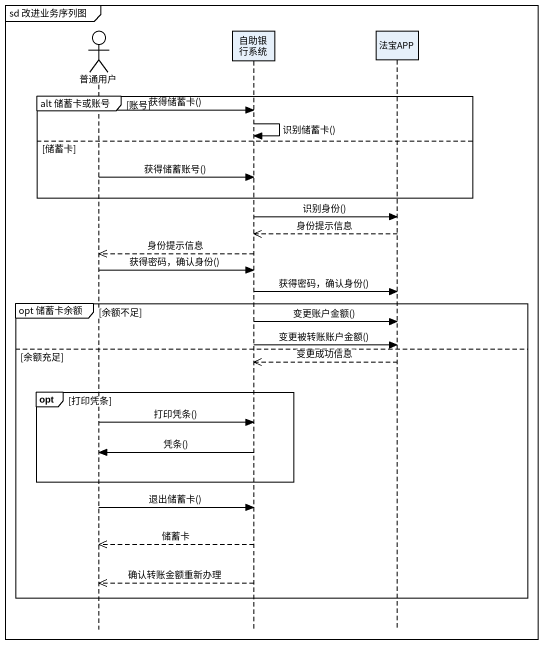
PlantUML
@startuml
mainframe sd 改进业务序列图
hide footbox
actor 普通用户
participant 自助银行系统
participant 法宝APP

group alt 储蓄卡或账号 [账号]
  普通用户 -> 自助银行系统 : 获得储蓄卡()
  自助银行系统 -> 自助银行系统 : 识别储蓄卡()
else 储蓄卡
  普通用户 -> 自助银行系统 : 获得储蓄账号()
end
自助银行系统 -> 法宝APP : 识别身份()
法宝APP -->> 自助银行系统 : 身份提示信息
自助银行系统 -->> 普通用户 : 身份提示信息
普通用户 -> 自助银行系统 : 获得密码，确认身份()
自助银行系统 -> 法宝APP : 获得密码，确认身份()
group opt 储蓄卡余额 [余额不足]
  自助银行系统 -> 法宝APP : 变更账户金额()
  自助银行系统 -> 法宝APP : 变更被转账账户金额()
else 余额充足
  法宝APP -->> 自助银行系统 : 变更成功信息
  opt 打印凭条
    普通用户 -> 自助银行系统 : 打印凭条()
    自助银行系统 -> 普通用户 : 凭条()
  end
  普通用户 -> 自助银行系统 : 退出储蓄卡()
  自助银行系统 -->> 普通用户 : 储蓄卡
  自助银行系统 -->> 普通用户 : 确认转账金额重新办理
end
@enduml
